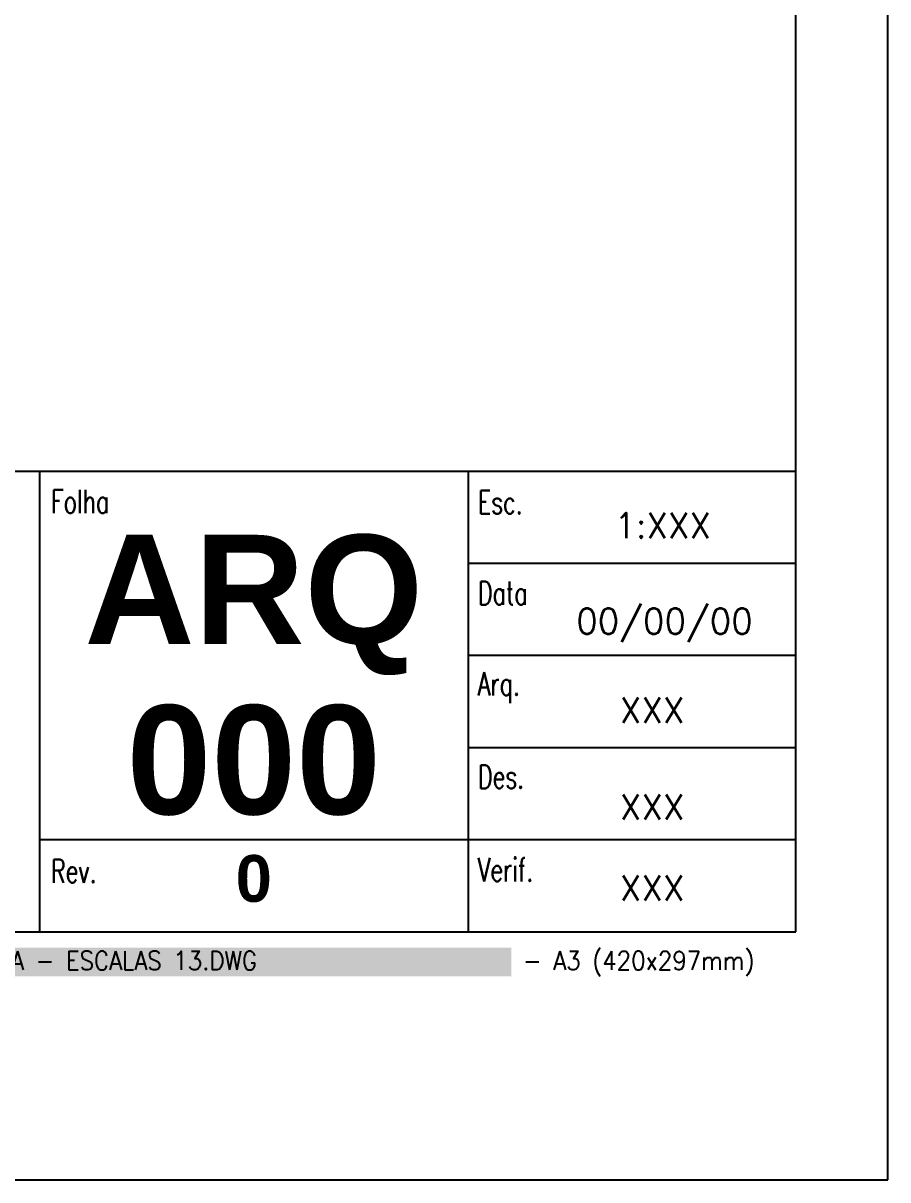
# Paper-space layout 'Layout1' of a CAD drawing. Extents: x 318 to 527, y 161 to 458.
# Drawn here: x 471.9 to 527.4, y 160.7 to 234.9 of the extents above; entities that cross this region are included whole.
import ezdxf
from ezdxf.enums import TextEntityAlignment as Align

# ---------------------------------------------------------------- set-up
doc = ezdxf.new("R2010")
doc.units = 0
doc.header["$LTSCALE"] = 10
doc.layers.get('0').update_dxf_attribs({"linetype": 'CONTINUOUS'})
doc.layers.add('ARQ-FLH', color=4, linetype='CONTINUOUS')
doc.styles.add('ARIAL', font='ARIAL.TTF')
doc.styles.add('ARIAL_BOLD', font='ARIALBD.TTF')
doc.styles.add('ROMANS', font='ROMANS.shx', dxfattribs={"width": 0.9})

# ---------------------------------------------------------------- blocks, each defined once
blk = doc.blocks.new('*X70')
at = {"layer": 'ARQ-FLH', "color": 9, "linetype": 'CONTINUOUS'}
blk.add_solid([(-137.966, 13.165), (-137.966, 14.993), (-24.257, 13.165), (-24.257, 14.993)], dxfattribs=at)
at = {"layer": 'ARQ-FLH', "color": 1, "linetype": 'CONTINUOUS', "style": 'ROMANS', "width": 0.9}
for s, p in [(' - A3 (420x297mm)', (-24.257, 13.565)), ('C:\\DOCUMENTS AND SETTINGS\\YORIK\\MEUS DOCUMENTOS\\BACKUP\\LIBRARY\\BLOCKS\\VEGETATION\\ARVORES PLANTA - ESCALAS 13.DWG', (-137.966, 13.565))]:
    blk.add_text(s, height=1.2, dxfattribs=at).set_placement(p)
blk = doc.blocks.new('CR-A4')
at = {"layer": 'ARQ-FLH', "color": 1}
for p, q in [((-0.1, 0.1), (-0.1, 296.9)), ((-6, 39.644), (-27.037, 39.644)), ((-6, 33.733), (-27.037, 33.733)), ((-6, 27.822), (-27.037, 27.822)), ((-6, 21.911), (-54.538, 21.911)), ((-209.9, 0.1), (-0.1, 0.1))]:
    blk.add_line(p, q, dxfattribs=at)
at = {"layer": 'ARQ-FLH', "color": 6}
for p, q in [((-6, 16), (-6, 287)), ((-190, 45.555), (-6, 45.555)), ((-54.538, 45.555), (-54.538, 16)), ((-190, 16), (-6, 16))]:
    blk.add_line(p, q, dxfattribs=at)
at = {"layer": 'ARQ-FLH', "color": 5, "linetype": 'CONTINUOUS'}
blk.add_line((-27.037, 45.555), (-27.037, 16), dxfattribs=at)
at = {"layer": 'ARQ-FLH', "color": 1}
blk.add_blockref('*X70', (0, 0), dxfattribs=at)
at = {"layer": 'ARQ-FLH', "color": 2, "linetype": 'CONTINUOUS', "style": 'ROMANS', "width": 0.7}
for s, p in [('Folha', (-53.792, 44.361)), ('Esc.', (-26.407, 44.314)), ('Data', (-26.407, 38.493)), ('Arq.', (-26.407, 32.674)), ('Des.', (-26.407, 26.711)), ('Verif.', (-26.407, 20.747)), ('Rev.', (-53.797, 20.657))]:
    blk.add_text(s, height=1.5, dxfattribs=at).set_placement(p, align=Align.TOP_LEFT)
at = {"layer": 'ARQ-FLH', "color": 4, "style": 'ROMANS'}
for tag, p in [('TITULO1', (-134.595, 40.924)), ('TITULO2', (-134.595, 36.226))]:
    blk.add_attdef(tag, p, '', height=2.687, dxfattribs=at)
at = {"layer": 'ARQ-FLH', "color": 3, "style": 'ROMANS'}
for tag, p in [('ESC', (-14.547, 42.073)), ('00/00/00', (-14.433, 35.823)), ('ARQ', (-15.215, 30.229)), ('DES', (-15.215, 24.022)), ('VER', (-15.215, 18.816))]:
    blk.add_attdef(tag, text='', height=1.612, dxfattribs=at).set_placement(p, align=Align.MIDDLE)
at = {"layer": 'ARQ-FLH', "color": 1, "style": 'ARIAL_BOLD'}
for tag, height, p in [('AAA', 7, (-40.788, 37.029)), ('222', 7, (-40.788, 27.052)), ('REV', 3, (-40.788, 19.436))]:
    blk.add_attdef(tag, text='', height=height, dxfattribs=at).set_placement(p, align=Align.MIDDLE)
at = {"layer": 'ARQ-FLH', "color": 1, "linetype": 'CONTINUOUS', "style": 'ARIAL', "width": 0.9}
for tag, p in [('NOME_DA_OBRA_1', (-170.042, 24.576)), ('NOME_DA_OBRA_2', (-170.042, 19.237))]:
    blk.add_attdef(tag, text='', height=3, dxfattribs=at).set_placement(p, align=Align.MIDDLE)

psp = doc.layouts.get("Layout1")

# ---------------------------------------------------------------- block references
ref = psp.add_blockref('CR-A4', (527.455, 160.636))
ref.add_attrib('VER', 'XXX', dxfattribs={"layer": 'ARQ-FLH', "color": 3, "height": 1.6121, "style": 'ROMANS'}).set_placement((512.241, 179.452), align=Align.MIDDLE)
ref.add_attrib('DES', 'XXX', dxfattribs={"layer": 'ARQ-FLH', "color": 3, "height": 1.6121, "style": 'ROMANS'}).set_placement((512.241, 184.658), align=Align.MIDDLE)
ref.add_attrib('ARQ', 'XXX', dxfattribs={"layer": 'ARQ-FLH', "color": 3, "height": 1.6121, "style": 'ROMANS'}).set_placement((512.241, 190.865), align=Align.MIDDLE)
ref.add_attrib('00/00/00', '00/00/00', dxfattribs={"layer": 'ARQ-FLH', "color": 3, "height": 1.6121, "style": 'ROMANS'}).set_placement((513.023, 196.458), align=Align.MIDDLE)
ref.add_attrib('ESC', '1:XXX', dxfattribs={"layer": 'ARQ-FLH', "color": 3, "height": 1.6121, "style": 'ROMANS'}).set_placement((512.908, 202.709), align=Align.MIDDLE)
ref.add_attrib('REV', '0', dxfattribs={"layer": 'ARQ-FLH', "color": 1, "height": 3, "style": 'ARIAL_BOLD'}).set_placement((486.668, 180.071), align=Align.MIDDLE)
ref.add_attrib('222', '000', dxfattribs={"layer": 'ARQ-FLH', "color": 1, "height": 7, "style": 'ARIAL_BOLD'}).set_placement((486.668, 187.687), align=Align.MIDDLE)
ref.add_attrib('AAA', 'ARQ', dxfattribs={"layer": 'ARQ-FLH', "color": 1, "height": 7, "style": 'ARIAL_BOLD'}).set_placement((486.668, 197.665), align=Align.MIDDLE)

doc.saveas('drawing.dxf')
